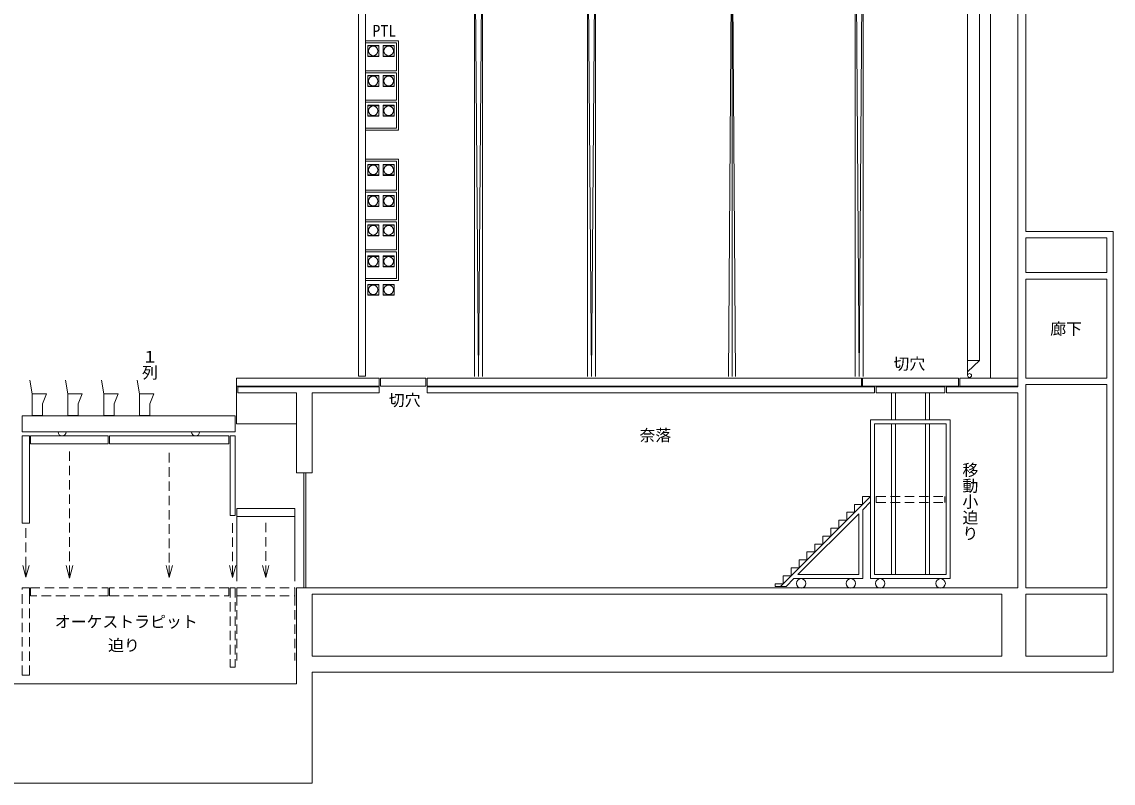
# Model space of a CAD drawing. Units: millimetres, scale not verified. Extents: x -35188 to 29201, y -22933 to 25193.
# Drawn here: x 1727 to 29201, y -22933 to -3754 of the extents above; entities that cross this region are included whole.
import ezdxf
from ezdxf.enums import TextEntityAlignment as Align

# ---------------------------------------------------------------- set-up
doc = ezdxf.new("R2010")
doc.units = ezdxf.units.MM
doc.header["$LTSCALE"] = 200
doc.linetypes.add('DASHED1', pattern=[1.8, 1.2, -0.6])
for name, color, linetype, lineweight in [('0-0', 7, 'Continuous', 9), ('0-1', 7, 'Continuous', 9), ('0-4', 7, 'Continuous', 9), ('0-7', 7, 'Continuous', 9)]:
    doc.layers.add(name, color=color, linetype=linetype, lineweight=lineweight)
doc.styles.add('@ＭＳ ゴシック', font='')
doc.styles.add('ＭＳ ゴシック', font='')
doc.styles.get('@ＭＳ ゴシック').set_extended_font_data('@MS Gothic')
doc.styles.get('ＭＳ ゴシック').set_extended_font_data('MS Gothic')

msp = doc.modelspace()

# ---------------------------------------------------------------- linework, layer by layer
at = {"layer": '0-0'}
for p, q in [((26109.8, -12732.8), (26109.8, 14417.2)), ((26800.8, -12947.2), (26800.8, 14467.2)), ((27000.8, -9032.8), (29200.8, -9032.8)), ((29200.8, -20132.8), (29200.8, -9032.8)), ((27000.8, -9192.8), (29040.8, -9192.8)), ((27000.8, -10072.8), (27000.8, -9192.8)), ((29040.8, -10072.8), (29040.8, -9192.8)), ((27000.8, -10072.8), (29040.8, -10072.8)), ((27000.8, -10232.8), (29040.8, -10232.8)), ((27000.8, -12732.8), (27000.8, -10232.8)), ((1929.6, -12784.7), (1989.6, -13124.7)), ((2829.6, -12784.7), (2889.6, -13124.7)), ((3729.6, -12784.7), (3789.6, -13124.7)), ((4629.6, -12784.7), (4689.6, -13124.7)), ((7129.8, -12732.8), (10724.8, -12732.8)), ((7129.8, -12932.8), (7129.8, -12732.8)), ((10724.8, -12932.8), (10724.8, -12732.8)), ((11901.2, -12732.8), (11901.2, -12932.8)), ((11934.8, -12932.8), (11934.8, -12732.8)), ((11934.8, -12732.8), (22864.4, -12732.8)), ((25308.8, -12732.5), (22890.8, -12732.5)), ((22890.8, -12732.5), (22890.8, -12932.5)), ((25339.8, -12732.8), (26800.8, -12732.8)), ((25339.8, -12732.8), (25339.8, -12932.8)), ((27000.8, -12892.8), (29040.8, -12892.8)), ((27000.8, -18012.8), (27000.8, -12892.8)), ((29040.8, -18012.8), (29040.8, -12892.8)), ((1989.6, -13674.7), (1989.6, -13124.7)), ((1989.6, -13124.7), (2349.6, -13124.7)), ((2889.6, -13674.7), (2889.6, -13124.7)), ((2889.6, -13124.7), (3249.6, -13124.7)), ((3789.6, -13674.7), (3789.6, -13124.7)), ((3789.6, -13124.7), (4149.6, -13124.7)), ((4689.6, -13674.7), (4689.6, -13124.7)), ((4689.6, -13124.7), (5049.6, -13124.7)), ((7129.8, -13882.8), (7129.8, -12932.8)), ((7129.8, -12932.8), (10724.8, -12932.8)), ((7161, -12947.2), (7161, -13098.9)), ((10724.8, -12947.2), (7161, -12947.2)), ((7161, -13098.9), (8639.8, -13098.9)), ((8639.8, -15112.8), (8639.8, -13098.9)), ((9039.8, -15112.8), (9039.8, -13098.9)), ((9039.8, -13098.9), (10724.8, -13098.9)), ((10724.8, -12947.2), (10724.8, -13098.9)), ((11934.8, -12947.2), (11934.8, -13098.9)), ((23190.8, -12947.2), (11934.8, -12947.2)), ((11934.8, -13098.9), (23190.8, -13098.9)), ((23139.8, -12932.8), (23439.8, -12932.8)), ((23190.8, -12947.2), (23190.8, -13098.9)), ((23234.5, -12947.2), (23234.5, -13098.9)), ((23234.5, -12947.2), (24962.5, -12947.2)), ((23234.5, -13098.9), (24962.5, -13098.9)), ((23618, -13098.9), (23618, -13780)), ((23718, -13098.9), (23718, -13780)), ((24476.8, -13098.9), (24476.8, -13780)), ((24576.8, -13098.9), (24576.8, -13780)), ((24962.5, -12947.2), (24962.5, -13098.9)), ((25008.8, -12947.2), (25008.8, -13098.9)), ((26800.8, -12947.2), (25008.8, -12947.2)), ((25008.8, -13098.9), (26800.8, -13098.9)), ((25339.8, -12932.8), (26800.8, -12932.8)), ((26800.8, -18012.8), (26800.8, -13098.9)), ((7100.4, -13682.8), (1739.8, -13682.8)), ((1739.8, -14085.8), (1739.8, -13682.8)), ((1989.6, -13674.7), (2249.6, -13674.7)), ((2889.6, -13674.7), (3149.6, -13674.7)), ((3789.6, -13674.7), (4049.6, -13674.7)), ((4689.6, -13674.7), (4949.6, -13674.7)), ((7100.4, -14085.8), (7100.4, -13682.8)), ((7129.8, -13882.8), (8639.8, -13882.8)), ((25095.9, -13780), (23095.9, -13780)), ((23095.9, -13780), (23095.9, -17780)), ((24995.9, -13880), (23195.9, -13880)), ((23618, -13880), (23618, -17680)), ((23718, -13880), (23718, -17680)), ((24476.8, -13880), (24476.8, -17680)), ((24576.8, -13880), (24576.8, -17680)), ((24995.9, -17680), (24995.9, -13880)), ((2839.8, -14085.8), (1739.8, -14085.8)), ((1739.8, -16385.8), (1739.8, -14185.8)), ((1919.8, -16385.8), (1919.8, -14185.8)), ((1944.4, -14385.8), (1944.4, -14185.8)), ((1944.4, -14185.8), (3904.4, -14185.8)), ((6000.4, -14085.8), (2839.8, -14085.8)), ((3904.4, -14385.8), (3904.4, -14185.8)), ((3937.4, -14185.8), (3937.4, -14385.8)), ((6937.4, -14185.8), (3937.4, -14185.8)), ((7100.4, -14085.8), (6000.4, -14085.8)), ((6937.4, -14185.8), (6937.4, -14385.8)), ((7100.4, -14185.8), (6968.5, -14185.8)), ((6968.5, -14185.8), (6968.5, -16185.8)), ((3904.4, -14385.8), (1944.4, -14385.8)), ((3937.4, -14385.8), (6937.4, -14385.8)), ((9039.8, -15112.8), (8639.8, -15112.8)), ((8824, -15114.3), (8824, -18002.5)), ((8874, -15114.3), (8874, -18002.5)), ((23092.9, -15709.1), (20825.3, -17976.7)), ((23095.9, -15847.6), (22897, -16046.4)), ((7139.8, -16012.8), (7139.8, -16212.8)), ((22797, -16146.4), (21263.4, -17680)), ((22797, -17680), (22797, -16146.4)), ((22897, -17780), (22897, -16046.4)), ((1919.8, -16385.8), (1739.8, -16385.8)), ((7139.8, -16212.8), (8597.3, -16212.8)), ((7139.8, -16212.8), (7139.8, -17842.8)), ((8597.3, -16212.8), (8597.3, -17842.8)), ((1829.8, -17744.2), (1751.3, -17450.9)), ((1829.8, -17450.9), (1829.8, -17744.2)), ((1829.8, -17744.2), (1908.4, -17450.9)), ((2924.4, -17765.6), (2840, -17450.9)), ((2924.4, -17450.9), (2924.4, -17765.6)), ((2924.4, -17765.6), (3008.7, -17450.9)), ((5437.4, -17748.1), (5357.8, -17450.9)), ((5437.4, -17450.9), (5437.4, -17748.1)), ((5437.4, -17748.1), (5517, -17450.9)), ((7034.5, -17748.1), (6954.8, -17450.9)), ((7034.5, -17450.9), (7034.5, -17748.1)), ((7034.5, -17748.1), (7114.1, -17450.9)), ((7868.6, -17748.1), (7788.9, -17450.9)), ((7868.6, -17748.1), (7948.2, -17450.9)), ((7868.6, -17450.9), (7868.6, -17748.1)), ((22797, -17680), (21263.4, -17680)), ((1919.8, -18211.8), (1919.8, -18011.8)), ((8639.8, -19732.8), (8639.8, -18012.8)), ((9039.8, -18012.8), (8639.8, -18012.8)), ((9039.8, -18012.8), (26800.8, -18012.8)), ((20692.9, -17976.7), (20966.7, -17976.7)), ((27000.8, -18012.8), (29040.8, -18012.8)), ((9039.8, -18172.8), (26400.8, -18172.8)), ((9039.8, -19732.8), (9039.8, -18172.8)), ((26400.8, -19732.8), (26400.8, -18172.8)), ((29040.8, -19732.8), (29040.8, -18172.8)), ((8639.8, -19732.8), (8639.8, -20432.8)), ((9039.8, -19732.8), (26400.8, -19732.8)), ((27000.8, -19732.8), (29040.8, -19732.8)), ((7100.4, -20011.8), (6968.5, -20011.8)), ((9039.8, -20132.8), (29200.8, -20132.8)), ((9039.8, -20132.8), (9039.8, -22932.8)), ((-4060.2, -20432.8), (8639.8, -20432.8)), ((9039.8, -22932.8), (-4460.2, -22932.8))]:
    msp.add_line(p, q, dxfattribs=at)
at = {"layer": '0-0', "linetype": 'DASHED1'}
for p, q in [((2924.4, -14576.6), (2924.4, -17450.9)), ((5437.4, -14611.7), (5437.4, -17450.9)), ((23234.5, -15707.2), (23234.5, -15858.9)), ((23234.5, -15707.2), (24962.5, -15707.2)), ((23234.5, -15858.9), (24962.5, -15858.9)), ((24962.5, -15707.2), (24962.5, -15858.9)), ((7034.5, -16383.2), (7034.5, -17450.9)), ((7868.6, -16372.2), (7868.6, -17450.9)), ((1829.8, -16511.8), (1829.8, -17450.9)), ((1919.8, -18011.8), (1739.8, -18011.8)), ((1739.8, -20211.8), (1739.8, -18011.8)), ((1919.8, -20211.8), (1919.8, -18011.8)), ((1944.4, -18211.8), (1944.4, -18011.8)), ((1944.4, -18011.8), (3904.4, -18011.8)), ((3904.4, -18211.8), (3904.4, -18011.8)), ((3937.4, -18011.8), (3937.4, -18211.8)), ((6937.4, -18011.8), (3937.4, -18011.8)), ((6937.4, -18011.8), (6937.4, -18211.8)), ((7100.4, -18011.8), (6968.5, -18011.8)), ((6968.5, -18011.8), (6968.5, -20011.8)), ((7100.4, -18011.8), (7100.4, -20011.8)), ((7139.8, -18012.8), (7139.8, -18212.8)), ((3904.4, -18211.8), (1944.4, -18211.8)), ((3937.4, -18211.8), (6937.4, -18211.8)), ((7139.8, -18212.8), (8597.3, -18212.8)), ((7139.8, -18212.8), (7139.8, -19842.8)), ((8597.3, -18212.8), (8597.3, -19842.8)), ((1919.8, -20211.8), (1739.8, -20211.8))]:
    msp.add_line(p, q, dxfattribs=at)
at = {"layer": '0-0'}
for points in [[(27000.8, -9032.8), (27000.8, 19107.2), (7399.8, 19107.2)], [(27000.8, -12732.8), (29040.8, -12732.8), (29040.8, -10232.8)], [(11901.2, -12732.8), (10755.2, -12732.8), (10755.2, -12932.8), (11901.2, -12932.8)], [(11934.8, -12932.8), (22864.4, -12932.8), (22864.4, -12732.8)], [(25308.8, -12732.5), (25308.8, -12932.5), (22890.8, -12932.5)], [(2249.6, -13674.7), (2249.6, -13374.7), (2349.6, -13124.7)], [(3149.6, -13674.7), (3149.6, -13374.7), (3249.6, -13124.7)], [(4049.6, -13674.7), (4049.6, -13374.7), (4149.6, -13124.7)], [(4949.6, -13674.7), (4949.6, -13374.7), (5049.6, -13124.7)], [(23095.9, -17780), (25095.9, -17780), (25095.9, -13780)], [(23195.9, -13880), (23195.9, -17680), (24995.9, -17680)], [(1919.8, -14385.8), (1919.8, -14185.8), (1739.8, -14185.8)], [(7100.4, -14185.8), (7100.4, -16185.8), (6968.5, -16185.8)], [(23092.9, -15709.1), (22892.9, -15709.1), (22892.9, -15909.1), (22692.9, -15909.1), (22692.9, -16109.1), (22492.9, -16109.1), (22492.9, -16309.1), (22292.9, -16309.1), (22292.9, -16509.1), (22092.9, -16509.1), (22092.9, -16709.1), (21892.9, -16709.1), (21892.9, -16909.1), (21692.9, -16909.1), (21692.9, -17109.1), (21492.9, -17109.1), (21492.9, -17309.1), (21292.9, -17309.1), (21292.9, -17509.1), (21092.9, -17509.1), (21092.9, -17709.1), (20892.9, -17709.1), (20892.9, -17909.1), (20692.9, -17909.1), (20692.9, -17976.7)], [(7139.8, -16012.8), (8597.3, -16012.8), (8597.3, -16212.8)], [(22897, -17780), (21163.4, -17780), (20966.7, -17976.7)], [(27000.8, -19732.8), (27000.8, -18172.8), (29040.8, -18172.8)]]:
    msp.add_lwpolyline(points, dxfattribs=at)
at = {"layer": '0-0', "linetype": 'DASHED1'}
msp.add_lwpolyline([(7139.8, -18012.8), (8597.3, -18012.8), (8597.3, -18212.8)], dxfattribs=at)
at = {"layer": '0-0'}
for centre in [(21345.5, -17900), (22596.6, -17900), (23335.9, -17900), (24855.9, -17900)]:
    msp.add_circle(centre, 120, dxfattribs=at)
for centre in [(2739.8, -14085.8), (6100.4, -14085.8)]:
    msp.add_arc(centre, 100, 180, 0, dxfattribs=at)
at = {"layer": '0-1'}
for p, q in [((22705.8, 1988.3), (22705.8, -12685)), ((22805.8, -12685), (22705.8, 1988.3)), ((22905.8, 1988.3), (22805.8, -12685)), ((22905.8, 1988.3), (22905.8, -12685)), ((25535.8, -12661.4), (25535.8, 1617.3)), ((10205.8, -12680.1), (10205.8, 267.2)), ((10375.8, -12680.1), (10375.8, 267.2)), ((13125.8, -111.7), (13225.8, -12685)), ((13125.8, -111.7), (13125.8, -12685)), ((13325.8, -111.7), (13225.8, -12685)), ((13325.8, -111.7), (13325.8, -12685)), ((16065.8, -12685), (15965.8, -111.7)), ((15965.8, -111.7), (15965.8, -12685)), ((16165.8, -111.7), (16065.8, -12685)), ((16165.8, -111.7), (16165.8, -12685)), ((19605.8, -11.7), (19513.7, -12685)), ((19605.8, -11.7), (19605.8, -12685)), ((19605.8, -13.2), (19693.2, -12685)), ((25835.8, -12282.8), (25532.3, -12568.7)), ((25535.8, -12282.8), (25835.8, -12282.8)), ((10205.8, -12680.1), (10375.8, -12680.1))]:
    msp.add_line(p, q, dxfattribs=at)
msp.add_lwpolyline([(25535.8, 1617.3), (25835.8, 1617.3), (25835.8, -12282.8)], dxfattribs=at)
msp.add_circle((25585, -12664.2), 50, dxfattribs=at)
at = {"layer": '0-4'}
for p, q in [((10375.8, -4232.8), (11209.8, -4232.8)), ((10375.8, -4282.8), (11159.8, -4282.8)), ((10710.7, -4360), (10435.7, -4360)), ((11099.1, -4360), (10824.1, -4360)), ((11159.8, -4990.8), (11159.8, -4282.8)), ((11209.8, -6481.8), (11209.8, -4232.8)), ((10435.7, -4615), (10710.7, -4615)), ((10824.1, -4615), (11099.1, -4615)), ((10375.8, -4990.8), (11159.8, -4990.8)), ((10375.8, -5040.8), (11159.8, -5040.8)), ((10710.7, -5118.1), (10435.7, -5118.1)), ((11099.1, -5118.1), (10824.1, -5118.1)), ((11159.8, -5723.8), (11159.8, -5040.8)), ((10435.7, -5373.1), (10710.7, -5373.1)), ((10824.1, -5373.1), (11099.1, -5373.1)), ((10375.8, -5723.8), (11159.8, -5723.8)), ((10375.8, -5773.8), (11159.8, -5773.8)), ((10710.7, -5866.5), (10435.7, -5866.5)), ((11099.1, -5866.5), (10824.1, -5866.5)), ((11159.8, -6431.8), (11159.8, -5773.8)), ((10435.7, -6121.5), (10710.7, -6121.5)), ((10824.1, -6121.5), (11099.1, -6121.5)), ((10375.8, -6431.8), (11159.8, -6431.8)), ((10375.8, -6481.8), (11209.8, -6481.8)), ((10375.8, -7217.8), (11209.8, -7217.8)), ((10375.8, -7267.8), (11159.8, -7267.8)), ((10710.7, -7356.1), (10435.7, -7356.1)), ((11099.1, -7356.1), (10824.1, -7356.1)), ((11159.8, -7993.5), (11159.8, -7267.8)), ((11209.8, -10270.8), (11209.8, -7217.8)), ((10435.7, -7611.1), (10710.7, -7611.1)), ((10824.1, -7611.1), (11099.1, -7611.1)), ((10375.8, -7993.5), (11159.8, -7993.5)), ((10375.8, -8043.5), (11159.8, -8043.5)), ((10710.7, -8140.8), (10435.7, -8140.8)), ((11099.1, -8140.8), (10824.1, -8140.8)), ((11159.8, -8744.3), (11159.8, -8043.5)), ((10435.7, -8395.8), (10710.7, -8395.8)), ((10824.1, -8395.8), (11099.1, -8395.8)), ((10375.8, -8744.3), (11159.8, -8744.3)), ((10375.8, -8794.3), (11159.8, -8794.3)), ((10710.7, -8877.5), (10435.7, -8877.5)), ((11099.1, -8877.5), (10824.1, -8877.5)), ((10435.7, -9132.5), (10710.7, -9132.5)), ((10824.1, -9132.5), (11099.1, -9132.5)), ((10375.8, -9545), (11159.8, -9545)), ((11159.8, -10220.8), (11159.8, -9545)), ((10710.7, -9662.2), (10435.7, -9662.2)), ((11099.1, -9662.2), (10824.1, -9662.2)), ((10435.7, -9917.2), (10710.7, -9917.2)), ((10824.1, -9917.2), (11099.1, -9917.2)), ((10375.8, -10220.8), (11159.8, -10220.8)), ((10375.8, -10270.8), (11209.8, -10270.8)), ((10710.7, -10376.8), (10435.7, -10376.8)), ((11099.1, -10376.8), (10824.1, -10376.8)), ((10435.7, -10631.8), (10710.7, -10631.8)), ((10824.1, -10631.8), (11099.1, -10631.8))]:
    msp.add_line(p, q, dxfattribs=at)
for points in [[(10435.7, -4625), (10710.7, -4625), (10710.7, -4350), (10435.7, -4350)], [(10824.1, -4625), (11099.1, -4625), (11099.1, -4350), (10824.1, -4350)], [(10435.7, -5383.1), (10710.7, -5383.1), (10710.7, -5108.1), (10435.7, -5108.1)], [(10824.1, -5383.1), (11099.1, -5383.1), (11099.1, -5108.1), (10824.1, -5108.1)], [(10435.7, -6131.5), (10710.7, -6131.5), (10710.7, -5856.5), (10435.7, -5856.5)], [(10824.1, -6131.5), (11099.1, -6131.5), (11099.1, -5856.5), (10824.1, -5856.5)], [(10435.7, -7621.1), (10710.7, -7621.1), (10710.7, -7346.1), (10435.7, -7346.1)], [(10824.1, -7621.1), (11099.1, -7621.1), (11099.1, -7346.1), (10824.1, -7346.1)], [(10435.7, -8405.8), (10710.7, -8405.8), (10710.7, -8130.8), (10435.7, -8130.8)], [(10824.1, -8405.8), (11099.1, -8405.8), (11099.1, -8130.8), (10824.1, -8130.8)], [(10435.7, -9142.5), (10710.7, -9142.5), (10710.7, -8867.5), (10435.7, -8867.5)], [(10824.1, -9142.5), (11099.1, -9142.5), (11099.1, -8867.5), (10824.1, -8867.5)], [(10435.7, -9927.2), (10710.7, -9927.2), (10710.7, -9652.2), (10435.7, -9652.2)], [(10824.1, -9927.2), (11099.1, -9927.2), (11099.1, -9652.2), (10824.1, -9652.2)], [(10435.7, -10641.8), (10710.7, -10641.8), (10710.7, -10366.8), (10435.7, -10366.8)], [(10824.1, -10641.8), (11099.1, -10641.8), (11099.1, -10366.8), (10824.1, -10366.8)]]:
    msp.add_lwpolyline(points, close=True, dxfattribs=at)
msp.add_lwpolyline([(10375.8, -9495), (11159.8, -9495), (11159.8, -8794.3)], dxfattribs=at)
for centre in [(10573.2, -4487.5), (10961.6, -4487.5), (10573.2, -5245.6), (10961.6, -5245.6), (10573.2, -5994), (10961.6, -5994), (10573.2, -7483.6), (10961.6, -7483.6), (10573.2, -8268.3), (10961.6, -8268.3), (10573.2, -9005), (10961.6, -9005), (10573.2, -9789.7), (10961.6, -9789.7), (10573.2, -10504.3), (10961.6, -10504.3)]:
    msp.add_circle(centre, 120, dxfattribs=at)

# ---------------------------------------------------------------- texts
at = {"layer": '0-4', "style": 'ＭＳ ゴシック'}
msp.add_text('PTL', height=293.3, dxfattribs=at).set_placement((10554.4, -4213.1), align=Align.BOTTOM_LEFT)
at = {"layer": '0-7', "style": 'ＭＳ ゴシック'}
for s, p in [('廊下', (27615.2, -11720.9)), ('切穴', (23667.8, -12603.2)), ('切穴', (10964.2, -13519.1)), ('奈落', (17275.5, -14404.5)), ('オーケストラピット', (2555.3, -19100.8)), ('迫り', (3897.1, -19692.7))]:
    msp.add_text(s, height=293.3, dxfattribs=at).set_placement(p, align=Align.BOTTOM_LEFT)
at = {"layer": '0-7', "style": '@ＭＳ ゴシック'}
for s, p in [('１列', (4712.7, -11984)), ('移動小迫り', (25365.8, -14838.6))]:
    msp.add_text(s, height=293.3, rotation=270, dxfattribs=at).set_placement(p, align=Align.BOTTOM_LEFT)

doc.saveas('drawing.dxf')
